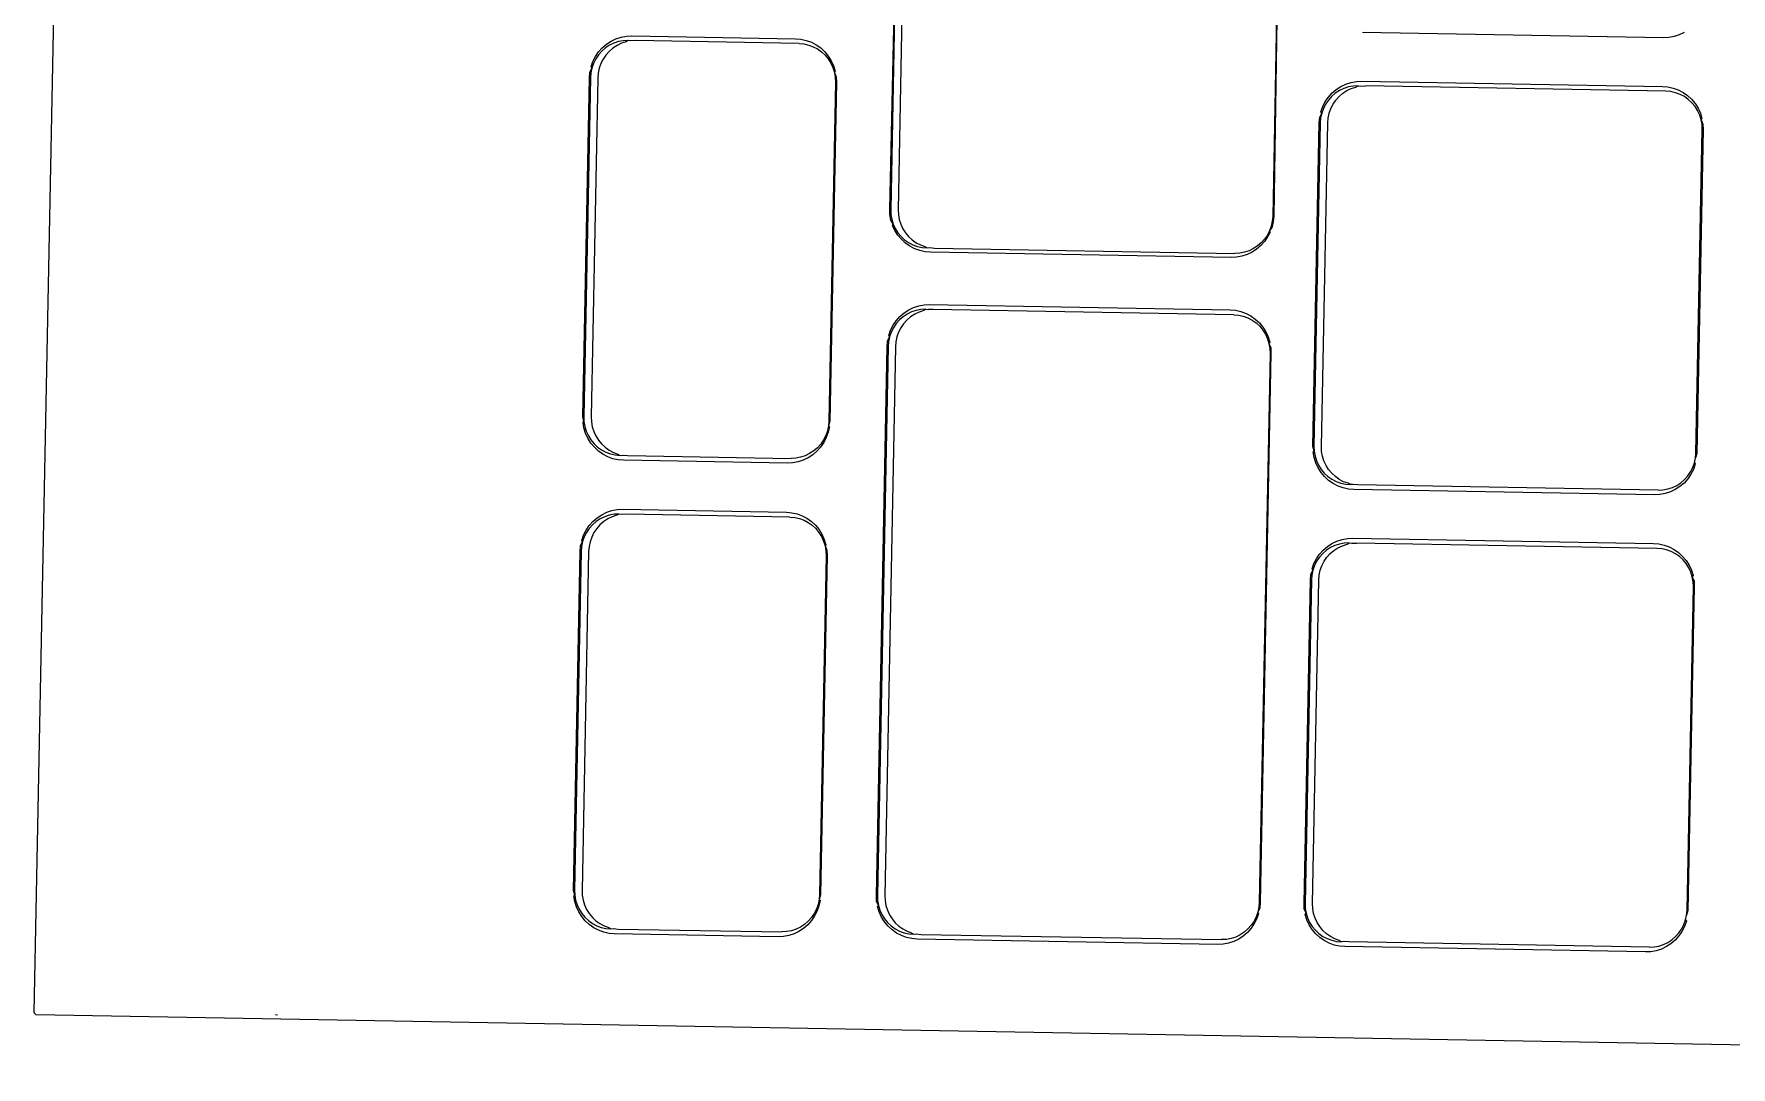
# Model space of a CAD drawing. Header units: millimetres. Extents: x 44692 to 659456, y -26273 to 96111.
# Drawn here: x 257766.3 to 257828.2, y -11983.1 to -11945.4 of the extents above; entities that cross this region are included whole.
import ezdxf

# ---------------------------------------------------------------- set-up
doc = ezdxf.new("R2010")
doc.units = ezdxf.units.MM
doc.header["$LTSCALE"] = 100
doc.layers.add('Muebles', color=112, linetype='Continuous')

msp = doc.modelspace()

# ---------------------------------------------------------------- linework, layer by layer
at = {"layer": 'Muebles'}
for p, q in [((257771.133, -11734.54), (257766.327, -11981.102)), ((257797.552, -11951.795), (257797.816, -11940.007)), ((257797.816, -11940.007), (257797.586, -11951.812)), ((257798.089, -11940.011), (257797.859, -11951.817)), ((257811.753, -11940.253), (257811.523, -11952.058)), ((257811.753, -11940.253), (257811.559, -11952.043)), ((257825.777, -11945.544), (257814.805, -11945.35)), ((257826.356, -11945.437), (257826.166, -11945.498)), ((257826.536, -11945.35), (257826.356, -11945.437)), ((257786.812, -11946.228), (257786.926, -11946.06)), ((257787.043, -11946.031), (257786.923, -11946.165)), ((257786.926, -11946.06), (257787.06, -11945.908)), ((257787.178, -11945.914), (257787.043, -11946.031)), ((257787.06, -11945.908), (257787.213, -11945.776)), ((257787.327, -11945.815), (257787.178, -11945.914)), ((257787.316, -11946.036), (257787.196, -11946.17)), ((257787.213, -11945.776), (257787.381, -11945.666)), ((257787.451, -11945.918), (257787.316, -11946.036)), ((257787.487, -11945.738), (257787.327, -11945.815)), ((257787.381, -11945.666), (257787.561, -11945.578)), ((257787.6, -11945.82), (257787.451, -11945.918)), ((257787.656, -11945.683), (257787.487, -11945.738)), ((257787.561, -11945.578), (257787.751, -11945.516)), ((257787.76, -11945.743), (257787.6, -11945.82)), ((257787.83, -11945.65), (257787.656, -11945.683)), ((257787.751, -11945.516), (257787.947, -11945.479)), ((257787.929, -11945.687), (257787.76, -11945.743)), ((257788.006, -11945.642), (257787.83, -11945.65)), ((257788.006, -11945.642), (257787.929, -11945.687)), ((257787.947, -11945.479), (257788.141, -11945.47)), ((257788.103, -11945.655), (257788.006, -11945.642)), ((257788.279, -11945.646), (257788.103, -11945.655)), ((257788.141, -11945.47), (257794.117, -11945.575)), ((257794.244, -11945.752), (257788.279, -11945.646)), ((257794.117, -11945.575), (257794.31, -11945.592)), ((257794.244, -11945.752), (257794.421, -11945.767)), ((257794.31, -11945.592), (257794.505, -11945.635)), ((257794.421, -11945.767), (257794.593, -11945.805)), ((257794.505, -11945.635), (257794.692, -11945.704)), ((257794.593, -11945.805), (257794.76, -11945.866)), ((257794.692, -11945.704), (257794.869, -11945.798)), ((257794.76, -11945.866), (257794.917, -11945.949)), ((257794.869, -11945.798), (257795.032, -11945.914)), ((257794.917, -11945.949), (257795.062, -11946.053)), ((257795.032, -11945.914), (257795.18, -11946.052)), ((257795.062, -11946.053), (257795.192, -11946.175)), ((257795.18, -11946.052), (257795.308, -11946.208)), ((257825.97, -11945.534), (257825.777, -11945.544)), ((257826.166, -11945.498), (257825.97, -11945.534)), ((257786.609, -11946.803), (257786.681, -11946.647)), ((257786.681, -11946.647), (257786.643, -11946.824)), ((257786.652, -11946.603), (257786.72, -11946.41)), ((257786.681, -11946.647), (257786.652, -11946.603)), ((257786.741, -11946.476), (257786.681, -11946.647)), ((257786.72, -11946.41), (257786.812, -11946.228)), ((257786.822, -11946.314), (257786.741, -11946.476)), ((257786.923, -11946.165), (257786.822, -11946.314)), ((257786.954, -11946.651), (257786.916, -11946.829)), ((257787.014, -11946.481), (257786.954, -11946.651)), ((257787.095, -11946.319), (257787.014, -11946.481)), ((257787.196, -11946.17), (257787.095, -11946.319)), ((257795.192, -11946.175), (257795.306, -11946.313)), ((257795.306, -11946.313), (257795.402, -11946.466)), ((257795.308, -11946.208), (257795.415, -11946.38)), ((257795.402, -11946.466), (257795.477, -11946.63)), ((257795.415, -11946.38), (257795.5, -11946.565)), ((257795.477, -11946.63), (257795.53, -11946.803)), ((257795.5, -11946.565), (257795.56, -11946.76)), ((257786.351, -11959.374), (257786.593, -11947.001)), ((257786.628, -11947.005), (257786.387, -11959.366)), ((257786.593, -11947.001), (257786.609, -11946.803)), ((257786.643, -11946.824), (257786.628, -11947.005)), ((257786.901, -11947.009), (257786.66, -11959.371)), ((257786.916, -11946.829), (257786.901, -11947.009)), ((257795.569, -11947.162), (257795.328, -11959.524)), ((257795.604, -11947.16), (257795.363, -11959.533)), ((257795.56, -11946.76), (257795.53, -11946.803)), ((257795.53, -11946.803), (257795.561, -11946.981)), ((257795.53, -11946.803), (257795.595, -11946.961)), ((257795.561, -11946.981), (257795.569, -11947.162)), ((257795.595, -11946.961), (257795.604, -11947.16)), ((257814.011, -11947.315), (257814.192, -11947.228)), ((257814.192, -11947.228), (257814.382, -11947.167)), ((257814.46, -11947.302), (257814.286, -11947.334)), ((257814.382, -11947.167), (257814.578, -11947.131)), ((257814.636, -11947.294), (257814.46, -11947.302)), ((257814.559, -11947.339), (257814.636, -11947.294)), ((257814.578, -11947.131), (257814.771, -11947.121)), ((257814.636, -11947.294), (257814.733, -11947.307)), ((257814.733, -11947.307), (257814.91, -11947.298)), ((257814.771, -11947.121), (257825.742, -11947.315)), ((257825.87, -11947.492), (257814.91, -11947.298)), ((257813.35, -11948.052), (257813.442, -11947.872)), ((257813.442, -11947.872), (257813.556, -11947.705)), ((257813.554, -11947.812), (257813.453, -11947.96)), ((257813.673, -11947.679), (257813.554, -11947.812)), ((257813.556, -11947.705), (257813.691, -11947.555)), ((257813.808, -11947.563), (257813.673, -11947.679)), ((257813.691, -11947.555), (257813.844, -11947.424)), ((257813.726, -11947.964), (257813.827, -11947.817)), ((257813.957, -11947.466), (257813.808, -11947.563)), ((257813.827, -11947.817), (257813.946, -11947.684)), ((257813.844, -11947.424), (257814.011, -11947.315)), ((257813.946, -11947.684), (257814.081, -11947.568)), ((257814.117, -11947.389), (257813.957, -11947.466)), ((257814.081, -11947.568), (257814.23, -11947.47)), ((257814.286, -11947.334), (257814.117, -11947.389)), ((257814.23, -11947.47), (257814.39, -11947.394)), ((257814.39, -11947.394), (257814.559, -11947.339)), ((257825.742, -11947.315), (257825.935, -11947.331)), ((257826.046, -11947.507), (257825.87, -11947.492)), ((257825.935, -11947.331), (257826.13, -11947.374)), ((257826.219, -11947.545), (257826.046, -11947.507)), ((257826.13, -11947.374), (257826.317, -11947.442)), ((257826.385, -11947.605), (257826.219, -11947.545)), ((257826.317, -11947.442), (257826.494, -11947.535)), ((257826.542, -11947.688), (257826.385, -11947.605)), ((257826.494, -11947.535), (257826.657, -11947.65)), ((257826.687, -11947.79), (257826.542, -11947.688)), ((257826.657, -11947.65), (257826.805, -11947.786)), ((257826.818, -11947.911), (257826.687, -11947.79)), ((257826.805, -11947.786), (257826.933, -11947.941)), ((257826.932, -11948.048), (257826.818, -11947.911)), ((257813.223, -11948.638), (257813.24, -11948.442)), ((257813.24, -11948.442), (257813.311, -11948.288)), ((257813.273, -11948.464), (257813.258, -11948.643)), ((257813.311, -11948.288), (257813.273, -11948.464)), ((257813.282, -11948.243), (257813.35, -11948.052)), ((257813.311, -11948.288), (257813.282, -11948.243)), ((257813.371, -11948.119), (257813.311, -11948.288)), ((257813.453, -11947.96), (257813.371, -11948.119)), ((257813.531, -11948.648), (257813.546, -11948.469)), ((257813.546, -11948.469), (257813.584, -11948.293)), ((257813.584, -11948.293), (257813.644, -11948.124)), ((257813.644, -11948.124), (257813.726, -11947.964)), ((257827.027, -11948.199), (257826.932, -11948.048)), ((257826.933, -11947.941), (257827.041, -11948.112)), ((257827.102, -11948.361), (257827.027, -11948.199)), ((257827.041, -11948.112), (257827.126, -11948.295)), ((257827.156, -11948.533), (257827.102, -11948.361)), ((257827.126, -11948.295), (257827.186, -11948.489)), ((257827.186, -11948.489), (257827.156, -11948.533)), ((257827.187, -11948.709), (257827.156, -11948.533)), ((257827.156, -11948.533), (257827.221, -11948.688)), ((257812.993, -11960.455), (257813.223, -11948.638)), ((257813.258, -11948.643), (257813.028, -11960.448)), ((257813.301, -11960.453), (257813.531, -11948.648)), ((257826.965, -11960.694), (257827.195, -11948.889)), ((257827.23, -11948.885), (257827, -11960.708)), ((257827.195, -11948.889), (257827.187, -11948.709)), ((257827.221, -11948.688), (257827.23, -11948.885)), ((257797.56, -11951.992), (257797.552, -11951.795)), ((257797.596, -11952.192), (257797.56, -11951.992)), ((257797.586, -11951.812), (257797.594, -11951.992)), ((257797.594, -11951.992), (257797.625, -11952.168)), ((257797.679, -11952.339), (257797.596, -11952.192)), ((257797.625, -11952.168), (257797.679, -11952.339)), ((257797.859, -11951.817), (257797.867, -11951.996)), ((257797.867, -11951.996), (257797.898, -11952.173)), ((257797.898, -11952.173), (257797.952, -11952.344)), ((257811.508, -11952.237), (257811.47, -11952.413)), ((257811.542, -11952.239), (257811.499, -11952.438)), ((257811.523, -11952.058), (257811.508, -11952.237)), ((257811.559, -11952.043), (257811.542, -11952.239)), ((257797.656, -11952.386), (257797.679, -11952.339)), ((257797.741, -11952.569), (257797.656, -11952.386)), ((257797.679, -11952.339), (257797.754, -11952.502)), ((257797.848, -11952.74), (257797.741, -11952.569)), ((257797.754, -11952.502), (257797.849, -11952.653)), ((257797.977, -11952.894), (257797.848, -11952.74)), ((257797.849, -11952.653), (257797.963, -11952.79)), ((257797.952, -11952.344), (257798.027, -11952.507)), ((257797.963, -11952.79), (257798.094, -11952.911)), ((257798.027, -11952.507), (257798.122, -11952.658)), ((257798.122, -11952.658), (257798.236, -11952.795)), ((257798.236, -11952.795), (257798.367, -11952.916)), ((257811.339, -11952.809), (257811.225, -11952.976)), ((257811.329, -11952.741), (257811.228, -11952.889)), ((257811.41, -11952.582), (257811.329, -11952.741)), ((257811.431, -11952.629), (257811.339, -11952.809)), ((257811.47, -11952.413), (257811.41, -11952.582)), ((257811.499, -11952.438), (257811.41, -11952.582)), ((257811.41, -11952.582), (257811.431, -11952.629)), ((257798.124, -11953.031), (257797.977, -11952.894)), ((257798.094, -11952.911), (257798.239, -11953.013)), ((257798.288, -11953.146), (257798.124, -11953.031)), ((257798.239, -11953.013), (257798.396, -11953.095)), ((257798.465, -11953.239), (257798.288, -11953.146)), ((257798.367, -11952.916), (257798.512, -11953.018)), ((257798.396, -11953.095), (257798.562, -11953.156)), ((257798.652, -11953.307), (257798.465, -11953.239)), ((257798.512, -11953.018), (257798.669, -11953.1)), ((257798.562, -11953.156), (257798.735, -11953.194)), ((257798.846, -11953.35), (257798.652, -11953.307)), ((257798.669, -11953.1), (257798.835, -11953.161)), ((257798.735, -11953.194), (257798.911, -11953.209)), ((257798.835, -11953.161), (257798.911, -11953.209)), ((257799.039, -11953.366), (257798.846, -11953.35)), ((257798.911, -11953.209), (257799.008, -11953.199)), ((257799.008, -11953.199), (257799.184, -11953.214)), ((257810.011, -11953.56), (257799.039, -11953.366)), ((257799.184, -11953.214), (257810.145, -11953.407)), ((257810.321, -11953.399), (257810.145, -11953.407)), ((257810.495, -11953.367), (257810.321, -11953.399)), ((257810.59, -11953.453), (257810.4, -11953.514)), ((257810.664, -11953.312), (257810.495, -11953.367)), ((257810.77, -11953.366), (257810.59, -11953.453)), ((257810.824, -11953.235), (257810.664, -11953.312)), ((257810.938, -11953.257), (257810.77, -11953.366)), ((257810.973, -11953.138), (257810.824, -11953.235)), ((257811.091, -11953.126), (257810.938, -11953.257)), ((257811.108, -11953.022), (257810.973, -11953.138)), ((257811.225, -11952.976), (257811.091, -11953.126)), ((257811.228, -11952.889), (257811.108, -11953.022)), ((257810.204, -11953.55), (257810.011, -11953.56)), ((257810.4, -11953.514), (257810.204, -11953.55)), ((257798.422, -11955.381), (257798.612, -11955.319)), ((257798.612, -11955.319), (257798.809, -11955.282)), ((257798.809, -11955.282), (257799.002, -11955.273)), ((257799.002, -11955.273), (257809.974, -11955.466)), ((257797.673, -11956.031), (257797.787, -11955.863)), ((257797.785, -11955.971), (257797.683, -11956.12)), ((257797.904, -11955.836), (257797.785, -11955.971)), ((257797.787, -11955.863), (257797.921, -11955.711)), ((257798.039, -11955.719), (257797.904, -11955.836)), ((257797.921, -11955.711), (257798.074, -11955.579)), ((257798.058, -11955.975), (257797.957, -11956.125)), ((257798.188, -11955.621), (257798.039, -11955.719)), ((257798.177, -11955.841), (257798.058, -11955.975)), ((257798.074, -11955.579), (257798.242, -11955.468)), ((257798.312, -11955.724), (257798.177, -11955.841)), ((257798.348, -11955.543), (257798.188, -11955.621)), ((257798.242, -11955.468), (257798.422, -11955.381)), ((257798.461, -11955.626), (257798.312, -11955.724)), ((257798.517, -11955.488), (257798.348, -11955.543)), ((257798.621, -11955.548), (257798.461, -11955.626)), ((257798.691, -11955.456), (257798.517, -11955.488)), ((257798.79, -11955.493), (257798.621, -11955.548)), ((257798.868, -11955.447), (257798.691, -11955.456)), ((257798.868, -11955.447), (257798.79, -11955.493)), ((257798.868, -11955.447), (257798.964, -11955.46)), ((257799.141, -11955.452), (257798.964, -11955.46)), ((257810.101, -11955.645), (257799.141, -11955.452)), ((257809.974, -11955.466), (257810.167, -11955.483)), ((257810.101, -11955.645), (257810.277, -11955.66)), ((257810.167, -11955.483), (257810.361, -11955.526)), ((257810.277, -11955.66), (257810.45, -11955.699)), ((257810.361, -11955.526), (257810.549, -11955.595)), ((257810.45, -11955.699), (257810.616, -11955.76)), ((257810.549, -11955.595), (257810.726, -11955.689)), ((257810.616, -11955.76), (257810.773, -11955.843)), ((257810.726, -11955.689), (257810.889, -11955.805)), ((257810.773, -11955.843), (257810.918, -11955.946)), ((257810.889, -11955.805), (257811.036, -11955.943)), ((257810.918, -11955.946), (257811.049, -11956.068)), ((257811.036, -11955.943), (257811.165, -11956.099)), ((257797.47, -11956.605), (257797.542, -11956.452)), ((257797.542, -11956.452), (257797.504, -11956.629)), ((257797.513, -11956.405), (257797.581, -11956.213)), ((257797.542, -11956.452), (257797.513, -11956.405)), ((257797.602, -11956.281), (257797.542, -11956.452)), ((257797.581, -11956.213), (257797.673, -11956.031)), ((257797.683, -11956.12), (257797.602, -11956.281)), ((257797.815, -11956.457), (257797.777, -11956.634)), ((257797.875, -11956.286), (257797.815, -11956.457)), ((257797.957, -11956.125), (257797.875, -11956.286)), ((257811.049, -11956.068), (257811.163, -11956.207)), ((257811.163, -11956.207), (257811.258, -11956.359)), ((257811.165, -11956.099), (257811.272, -11956.271)), ((257811.258, -11956.359), (257811.333, -11956.523)), ((257811.272, -11956.271), (257811.357, -11956.456)), ((257811.333, -11956.523), (257811.387, -11956.696)), ((257811.357, -11956.456), (257811.417, -11956.651)), ((257797.063, -11976.842), (257797.454, -11956.804)), ((257797.489, -11956.81), (257797.099, -11976.837)), ((257797.762, -11956.815), (257797.372, -11976.842)), ((257797.454, -11956.804), (257797.47, -11956.605)), ((257797.504, -11956.629), (257797.489, -11956.81)), ((257797.777, -11956.634), (257797.762, -11956.815)), ((257811.426, -11957.056), (257811.035, -11977.083)), ((257811.461, -11957.051), (257811.07, -11977.089)), ((257811.417, -11956.651), (257811.387, -11956.696)), ((257811.387, -11956.696), (257811.418, -11956.875)), ((257811.387, -11956.696), (257811.452, -11956.852)), ((257811.418, -11956.875), (257811.426, -11957.056)), ((257811.452, -11956.852), (257811.461, -11957.051)), ((257786.395, -11959.547), (257786.351, -11959.374)), ((257786.36, -11959.573), (257786.395, -11959.547)), ((257786.395, -11959.774), (257786.36, -11959.573)), ((257786.387, -11959.366), (257786.395, -11959.547)), ((257786.395, -11959.547), (257786.426, -11959.726)), ((257786.66, -11959.371), (257786.668, -11959.552)), ((257786.668, -11959.552), (257786.699, -11959.731)), ((257795.328, -11959.524), (257795.313, -11959.705)), ((257795.363, -11959.533), (257795.313, -11959.705)), ((257786.456, -11959.969), (257786.395, -11959.774)), ((257786.426, -11959.726), (257786.479, -11959.899)), ((257786.54, -11960.154), (257786.456, -11959.969)), ((257786.479, -11959.899), (257786.554, -11960.063)), ((257786.648, -11960.326), (257786.54, -11960.154)), ((257786.554, -11960.063), (257786.65, -11960.215)), ((257786.65, -11960.215), (257786.763, -11960.354)), ((257786.699, -11959.731), (257786.752, -11959.904)), ((257786.752, -11959.904), (257786.827, -11960.068)), ((257786.827, -11960.068), (257786.923, -11960.22)), ((257786.923, -11960.22), (257787.036, -11960.359)), ((257795.144, -11960.306), (257795.03, -11960.474)), ((257795.134, -11960.214), (257795.032, -11960.363)), ((257795.215, -11960.053), (257795.134, -11960.214)), ((257795.236, -11960.124), (257795.144, -11960.306)), ((257795.275, -11959.882), (257795.215, -11960.053)), ((257795.304, -11959.931), (257795.236, -11960.124)), ((257795.313, -11959.705), (257795.275, -11959.882)), ((257795.347, -11959.731), (257795.304, -11959.931)), ((257795.313, -11959.705), (257795.347, -11959.731)), ((257786.776, -11960.482), (257786.648, -11960.326)), ((257786.763, -11960.354), (257786.894, -11960.476)), ((257786.923, -11960.619), (257786.776, -11960.482)), ((257786.894, -11960.476), (257787.039, -11960.579)), ((257787.087, -11960.736), (257786.923, -11960.619)), ((257787.036, -11960.359), (257787.167, -11960.481)), ((257787.039, -11960.579), (257787.196, -11960.662)), ((257787.264, -11960.83), (257787.087, -11960.736)), ((257787.167, -11960.481), (257787.312, -11960.584)), ((257787.196, -11960.662), (257787.362, -11960.724)), ((257787.451, -11960.899), (257787.264, -11960.83)), ((257787.312, -11960.584), (257787.469, -11960.667)), ((257787.362, -11960.724), (257787.535, -11960.762)), ((257787.646, -11960.942), (257787.451, -11960.899)), ((257787.469, -11960.667), (257787.635, -11960.728)), ((257787.535, -11960.762), (257787.711, -11960.777)), ((257787.635, -11960.728), (257787.711, -11960.777)), ((257787.711, -11960.777), (257787.808, -11960.767)), ((257787.808, -11960.767), (257787.984, -11960.782)), ((257787.984, -11960.782), (257793.949, -11960.887)), ((257794.126, -11960.878), (257793.949, -11960.887)), ((257794.3, -11960.846), (257794.126, -11960.878)), ((257794.469, -11960.791), (257794.3, -11960.846)), ((257794.575, -11960.868), (257794.395, -11960.955)), ((257794.629, -11960.713), (257794.469, -11960.791)), ((257794.743, -11960.757), (257794.575, -11960.868)), ((257794.778, -11960.615), (257794.629, -11960.713)), ((257794.896, -11960.625), (257794.743, -11960.757)), ((257794.913, -11960.498), (257794.778, -11960.615)), ((257795.03, -11960.474), (257794.896, -11960.625)), ((257795.032, -11960.363), (257794.913, -11960.498)), ((257813.036, -11960.628), (257812.993, -11960.455)), ((257813.002, -11960.652), (257813.036, -11960.628)), ((257813.037, -11960.852), (257813.002, -11960.652)), ((257813.028, -11960.448), (257813.036, -11960.628)), ((257813.036, -11960.628), (257813.067, -11960.805)), ((257813.097, -11961.046), (257813.037, -11960.852)), ((257813.067, -11960.805), (257813.121, -11960.976)), ((257813.309, -11960.633), (257813.301, -11960.453)), ((257813.34, -11960.809), (257813.309, -11960.633)), ((257813.394, -11960.98), (257813.34, -11960.809)), ((257826.912, -11961.049), (257826.95, -11960.873)), ((257826.95, -11960.873), (257826.965, -11960.694)), ((257827, -11960.708), (257826.95, -11960.873)), ((257787.839, -11960.958), (257787.646, -11960.942)), ((257793.815, -11961.064), (257787.839, -11960.958)), ((257794.008, -11961.054), (257793.815, -11961.064)), ((257794.205, -11961.018), (257794.008, -11961.054)), ((257794.395, -11960.955), (257794.205, -11961.018)), ((257813.182, -11961.229), (257813.097, -11961.046)), ((257813.121, -11960.976), (257813.196, -11961.138)), ((257813.29, -11961.4), (257813.182, -11961.229)), ((257813.196, -11961.138), (257813.291, -11961.289)), ((257813.418, -11961.554), (257813.29, -11961.4)), ((257813.291, -11961.289), (257813.405, -11961.426)), ((257813.469, -11961.143), (257813.394, -11960.98)), ((257813.405, -11961.426), (257813.536, -11961.547)), ((257813.564, -11961.294), (257813.469, -11961.143)), ((257813.536, -11961.547), (257813.681, -11961.65)), ((257813.678, -11961.431), (257813.564, -11961.294)), ((257813.809, -11961.552), (257813.678, -11961.431)), ((257826.55, -11961.658), (257826.669, -11961.525)), ((257826.78, -11961.469), (257826.666, -11961.636)), ((257826.669, -11961.525), (257826.77, -11961.378)), ((257826.77, -11961.378), (257826.852, -11961.218)), ((257826.872, -11961.289), (257826.78, -11961.469)), ((257826.852, -11961.218), (257826.912, -11961.049)), ((257826.942, -11961.092), (257826.872, -11961.289)), ((257826.912, -11961.049), (257826.942, -11961.092)), ((257813.565, -11961.691), (257813.418, -11961.554)), ((257813.729, -11961.806), (257813.565, -11961.691)), ((257813.681, -11961.65), (257813.838, -11961.732)), ((257813.906, -11961.899), (257813.729, -11961.806)), ((257813.954, -11961.654), (257813.809, -11961.552)), ((257813.838, -11961.732), (257814.004, -11961.792)), ((257814.093, -11961.967), (257813.906, -11961.899)), ((257814.111, -11961.737), (257813.954, -11961.654)), ((257814.004, -11961.792), (257814.177, -11961.831)), ((257814.288, -11962.01), (257814.093, -11961.967)), ((257814.277, -11961.797), (257814.111, -11961.737)), ((257814.177, -11961.831), (257814.353, -11961.845)), ((257814.353, -11961.845), (257814.277, -11961.797)), ((257814.48, -11962.026), (257814.288, -11962.01)), ((257814.45, -11961.835), (257814.353, -11961.845)), ((257814.626, -11961.85), (257814.45, -11961.835)), ((257825.452, -11962.22), (257814.48, -11962.026)), ((257825.586, -11962.044), (257814.626, -11961.85)), ((257825.586, -11962.044), (257825.763, -11962.035)), ((257825.763, -11962.035), (257825.937, -11962.003)), ((257826.031, -11962.113), (257825.841, -11962.174)), ((257825.937, -11962.003), (257826.106, -11961.948)), ((257826.211, -11962.026), (257826.031, -11962.113)), ((257826.106, -11961.948), (257826.266, -11961.872)), ((257826.379, -11961.917), (257826.211, -11962.026)), ((257826.266, -11961.872), (257826.415, -11961.774)), ((257826.532, -11961.786), (257826.379, -11961.917)), ((257826.415, -11961.774), (257826.55, -11961.658)), ((257826.666, -11961.636), (257826.532, -11961.786)), ((257787.414, -11962.792), (257787.61, -11962.756)), ((257787.61, -11962.756), (257787.804, -11962.746)), ((257787.804, -11962.746), (257793.78, -11962.852)), ((257825.645, -11962.21), (257825.452, -11962.22)), ((257825.841, -11962.174), (257825.645, -11962.21)), ((257786.475, -11963.504), (257786.589, -11963.336)), ((257786.706, -11963.307), (257786.587, -11963.441)), ((257786.589, -11963.336), (257786.723, -11963.185)), ((257786.841, -11963.19), (257786.706, -11963.307)), ((257786.723, -11963.185), (257786.876, -11963.052)), ((257786.99, -11963.092), (257786.841, -11963.19)), ((257786.979, -11963.312), (257786.86, -11963.446)), ((257786.876, -11963.052), (257787.044, -11962.942)), ((257787.114, -11963.195), (257786.979, -11963.312)), ((257787.15, -11963.014), (257786.99, -11963.092)), ((257787.044, -11962.942), (257787.224, -11962.855)), ((257787.263, -11963.096), (257787.114, -11963.195)), ((257787.319, -11962.959), (257787.15, -11963.014)), ((257787.224, -11962.855), (257787.414, -11962.792)), ((257787.423, -11963.019), (257787.263, -11963.096)), ((257787.493, -11962.926), (257787.319, -11962.959)), ((257787.592, -11962.964), (257787.423, -11963.019)), ((257787.67, -11962.918), (257787.493, -11962.926)), ((257787.67, -11962.918), (257787.592, -11962.964)), ((257787.766, -11962.931), (257787.67, -11962.918)), ((257787.943, -11962.922), (257787.766, -11962.931)), ((257793.908, -11963.028), (257787.943, -11962.922)), ((257793.78, -11962.852), (257793.973, -11962.868)), ((257793.908, -11963.028), (257794.084, -11963.043)), ((257793.973, -11962.868), (257794.168, -11962.911)), ((257794.084, -11963.043), (257794.257, -11963.081)), ((257794.168, -11962.911), (257794.355, -11962.98)), ((257794.257, -11963.081), (257794.423, -11963.142)), ((257794.355, -11962.98), (257794.532, -11963.074)), ((257794.423, -11963.142), (257794.58, -11963.225)), ((257794.532, -11963.074), (257794.696, -11963.19)), ((257794.58, -11963.225), (257794.725, -11963.329)), ((257794.696, -11963.19), (257794.843, -11963.328)), ((257794.725, -11963.329), (257794.856, -11963.451)), ((257794.843, -11963.328), (257794.971, -11963.484)), ((257786.272, -11964.079), (257786.344, -11963.923)), ((257786.344, -11963.923), (257786.306, -11964.1)), ((257786.315, -11963.879), (257786.383, -11963.686)), ((257786.344, -11963.923), (257786.315, -11963.879)), ((257786.404, -11963.752), (257786.344, -11963.923)), ((257786.383, -11963.686), (257786.475, -11963.504)), ((257786.485, -11963.59), (257786.404, -11963.752)), ((257786.587, -11963.441), (257786.485, -11963.59)), ((257786.617, -11963.927), (257786.579, -11964.105)), ((257786.677, -11963.757), (257786.617, -11963.927)), ((257786.759, -11963.595), (257786.677, -11963.757)), ((257786.86, -11963.446), (257786.759, -11963.595)), ((257794.856, -11963.451), (257794.969, -11963.589)), ((257794.969, -11963.589), (257795.065, -11963.742)), ((257794.971, -11963.484), (257795.079, -11963.656)), ((257795.065, -11963.742), (257795.14, -11963.906)), ((257795.079, -11963.656), (257795.163, -11963.841)), ((257795.14, -11963.906), (257795.193, -11964.079)), ((257795.163, -11963.841), (257795.224, -11964.036)), ((257813.518, -11964.1), (257813.686, -11963.991)), ((257813.686, -11963.991), (257813.867, -11963.904)), ((257813.961, -11964.012), (257813.792, -11964.067)), ((257813.867, -11963.904), (257814.057, -11963.843)), ((257814.135, -11963.98), (257813.961, -11964.012)), ((257814.057, -11963.843), (257814.253, -11963.807)), ((257814.065, -11964.072), (257814.234, -11964.017)), ((257814.311, -11963.971), (257814.135, -11963.98)), ((257814.234, -11964.017), (257814.311, -11963.971)), ((257814.253, -11963.807), (257814.446, -11963.797)), ((257814.311, -11963.971), (257814.408, -11963.985)), ((257814.408, -11963.985), (257814.584, -11963.976)), ((257814.446, -11963.797), (257825.417, -11963.991)), ((257825.545, -11964.169), (257814.584, -11963.976)), ((257825.417, -11963.991), (257825.61, -11964.007)), ((257825.61, -11964.007), (257825.805, -11964.05)), ((257786.015, -11976.65), (257786.256, -11964.277)), ((257786.291, -11964.281), (257786.05, -11976.642)), ((257786.256, -11964.277), (257786.272, -11964.079)), ((257786.306, -11964.1), (257786.291, -11964.281)), ((257786.564, -11964.286), (257786.323, -11976.647)), ((257786.579, -11964.105), (257786.564, -11964.286)), ((257795.232, -11964.438), (257794.991, -11976.8)), ((257795.267, -11964.436), (257795.026, -11976.809)), ((257795.224, -11964.036), (257795.193, -11964.079)), ((257795.193, -11964.079), (257795.224, -11964.257)), ((257795.193, -11964.079), (257795.259, -11964.237)), ((257795.224, -11964.257), (257795.232, -11964.438)), ((257795.259, -11964.237), (257795.267, -11964.436)), ((257813.025, -11964.728), (257813.117, -11964.548)), ((257813.127, -11964.637), (257813.046, -11964.797)), ((257813.117, -11964.548), (257813.231, -11964.381)), ((257813.229, -11964.49), (257813.127, -11964.637)), ((257813.348, -11964.357), (257813.229, -11964.49)), ((257813.231, -11964.381), (257813.366, -11964.231)), ((257813.319, -11964.802), (257813.4, -11964.642)), ((257813.483, -11964.241), (257813.348, -11964.357)), ((257813.366, -11964.231), (257813.518, -11964.1)), ((257813.4, -11964.642), (257813.502, -11964.494)), ((257813.632, -11964.143), (257813.483, -11964.241)), ((257813.502, -11964.494), (257813.621, -11964.361)), ((257813.621, -11964.361), (257813.756, -11964.245)), ((257813.792, -11964.067), (257813.632, -11964.143)), ((257813.756, -11964.245), (257813.905, -11964.148)), ((257813.905, -11964.148), (257814.065, -11964.072)), ((257825.721, -11964.184), (257825.545, -11964.169)), ((257825.894, -11964.222), (257825.721, -11964.184)), ((257825.805, -11964.05), (257825.992, -11964.118)), ((257826.06, -11964.283), (257825.894, -11964.222)), ((257825.992, -11964.118), (257826.169, -11964.211)), ((257826.217, -11964.365), (257826.06, -11964.283)), ((257826.169, -11964.211), (257826.332, -11964.326)), ((257826.362, -11964.468), (257826.217, -11964.365)), ((257826.332, -11964.326), (257826.48, -11964.462)), ((257826.493, -11964.589), (257826.362, -11964.468)), ((257826.48, -11964.462), (257826.608, -11964.617)), ((257826.607, -11964.726), (257826.493, -11964.589)), ((257826.608, -11964.617), (257826.716, -11964.788)), ((257812.898, -11965.314), (257812.915, -11965.118)), ((257812.915, -11965.118), (257812.986, -11964.966)), ((257812.948, -11965.142), (257812.933, -11965.321)), ((257812.986, -11964.966), (257812.948, -11965.142)), ((257812.957, -11964.919), (257813.025, -11964.728)), ((257812.986, -11964.966), (257812.957, -11964.919)), ((257813.046, -11964.797), (257812.986, -11964.966)), ((257813.206, -11965.326), (257813.221, -11965.146)), ((257813.221, -11965.146), (257813.259, -11964.971)), ((257813.259, -11964.971), (257813.319, -11964.802)), ((257826.702, -11964.877), (257826.607, -11964.726)), ((257826.777, -11965.039), (257826.702, -11964.877)), ((257826.716, -11964.788), (257826.801, -11964.971)), ((257826.831, -11965.21), (257826.777, -11965.039)), ((257826.801, -11964.971), (257826.861, -11965.165)), ((257826.861, -11965.165), (257826.831, -11965.21)), ((257826.862, -11965.387), (257826.831, -11965.21)), ((257826.831, -11965.21), (257826.896, -11965.364)), ((257812.668, -11977.131), (257812.898, -11965.314)), ((257812.933, -11965.321), (257812.703, -11977.126)), ((257812.976, -11977.131), (257813.206, -11965.326)), ((257826.64, -11977.372), (257826.87, -11965.567)), ((257826.905, -11965.561), (257826.674, -11977.384)), ((257826.87, -11965.567), (257826.862, -11965.387)), ((257826.896, -11965.364), (257826.905, -11965.561)), ((257786.058, -11976.823), (257786.015, -11976.65)), ((257786.024, -11976.849), (257786.058, -11976.823)), ((257786.059, -11977.05), (257786.024, -11976.849)), ((257786.05, -11976.642), (257786.058, -11976.823)), ((257786.058, -11976.823), (257786.089, -11977.002)), ((257786.089, -11977.002), (257786.142, -11977.175)), ((257786.323, -11976.647), (257786.331, -11976.828)), ((257786.331, -11976.828), (257786.362, -11977.007)), ((257786.362, -11977.007), (257786.416, -11977.18)), ((257794.976, -11976.981), (257794.938, -11977.158)), ((257795.01, -11977.007), (257794.967, -11977.207)), ((257794.991, -11976.8), (257794.976, -11976.981)), ((257795.026, -11976.809), (257794.976, -11976.981)), ((257794.976, -11976.981), (257795.01, -11977.007)), ((257797.072, -11977.041), (257797.063, -11976.842)), ((257797.099, -11976.837), (257797.107, -11977.018)), ((257797.107, -11977.018), (257797.138, -11977.197)), ((257797.372, -11976.842), (257797.38, -11977.023)), ((257797.38, -11977.023), (257797.411, -11977.202)), ((257786.119, -11977.245), (257786.059, -11977.05)), ((257786.203, -11977.43), (257786.119, -11977.245)), ((257786.142, -11977.175), (257786.218, -11977.339)), ((257786.311, -11977.602), (257786.203, -11977.43)), ((257786.218, -11977.339), (257786.313, -11977.491)), ((257786.439, -11977.758), (257786.311, -11977.602)), ((257786.313, -11977.491), (257786.427, -11977.63)), ((257786.416, -11977.18), (257786.491, -11977.344)), ((257786.427, -11977.63), (257786.557, -11977.752)), ((257786.491, -11977.344), (257786.586, -11977.496)), ((257786.586, -11977.496), (257786.7, -11977.635)), ((257786.7, -11977.635), (257786.83, -11977.757)), ((257794.696, -11977.639), (257794.576, -11977.774)), ((257794.807, -11977.582), (257794.693, -11977.75)), ((257794.797, -11977.49), (257794.696, -11977.639)), ((257794.878, -11977.329), (257794.797, -11977.49)), ((257794.899, -11977.4), (257794.807, -11977.582)), ((257794.938, -11977.158), (257794.878, -11977.329)), ((257794.967, -11977.207), (257794.899, -11977.4)), ((257797.138, -11977.197), (257797.072, -11977.041)), ((257797.107, -11977.242), (257797.138, -11977.197)), ((257797.167, -11977.437), (257797.107, -11977.242)), ((257797.138, -11977.197), (257797.191, -11977.37)), ((257797.252, -11977.622), (257797.167, -11977.437)), ((257797.191, -11977.37), (257797.266, -11977.534)), ((257797.36, -11977.794), (257797.252, -11977.622)), ((257797.266, -11977.534), (257797.361, -11977.686)), ((257797.411, -11977.202), (257797.464, -11977.375)), ((257797.464, -11977.375), (257797.539, -11977.539)), ((257797.539, -11977.539), (257797.634, -11977.691)), ((257810.922, -11977.612), (257810.841, -11977.773)), ((257810.982, -11977.441), (257810.922, -11977.612)), ((257811.011, -11977.488), (257810.943, -11977.68)), ((257811.02, -11977.264), (257810.982, -11977.441)), ((257811.054, -11977.288), (257810.982, -11977.441)), ((257810.982, -11977.441), (257811.011, -11977.488)), ((257811.035, -11977.083), (257811.02, -11977.264)), ((257811.07, -11977.089), (257811.054, -11977.288)), ((257812.677, -11977.328), (257812.668, -11977.131)), ((257812.742, -11977.482), (257812.677, -11977.328)), ((257812.703, -11977.126), (257812.711, -11977.306)), ((257812.711, -11977.306), (257812.742, -11977.482)), ((257812.712, -11977.528), (257812.742, -11977.482)), ((257812.772, -11977.721), (257812.712, -11977.528)), ((257812.742, -11977.482), (257812.795, -11977.653)), ((257812.984, -11977.31), (257812.976, -11977.131)), ((257813.015, -11977.487), (257812.984, -11977.31)), ((257813.069, -11977.658), (257813.015, -11977.487)), ((257826.587, -11977.727), (257826.625, -11977.551)), ((257826.625, -11977.551), (257826.64, -11977.372)), ((257826.674, -11977.384), (257826.625, -11977.551)), ((257786.587, -11977.896), (257786.439, -11977.758)), ((257786.557, -11977.752), (257786.702, -11977.855)), ((257786.75, -11978.012), (257786.587, -11977.896)), ((257786.702, -11977.855), (257786.859, -11977.938)), ((257786.927, -11978.106), (257786.75, -11978.012)), ((257786.83, -11977.757), (257786.975, -11977.86)), ((257786.859, -11977.938), (257787.026, -11978)), ((257787.114, -11978.175), (257786.927, -11978.106)), ((257786.975, -11977.86), (257787.132, -11977.943)), ((257787.026, -11978), (257787.198, -11978.038)), ((257787.309, -11978.218), (257787.114, -11978.175)), ((257787.132, -11977.943), (257787.299, -11978.004)), ((257787.198, -11978.038), (257787.375, -11978.053)), ((257787.299, -11978.004), (257787.375, -11978.053)), ((257787.502, -11978.235), (257787.309, -11978.218)), ((257787.375, -11978.053), (257787.471, -11978.043)), ((257787.471, -11978.043), (257787.648, -11978.058)), ((257793.478, -11978.34), (257787.502, -11978.235)), ((257787.648, -11978.058), (257793.613, -11978.163)), ((257793.789, -11978.154), (257793.613, -11978.163)), ((257793.963, -11978.122), (257793.789, -11978.154)), ((257794.058, -11978.232), (257793.868, -11978.294)), ((257794.132, -11978.067), (257793.963, -11978.122)), ((257794.238, -11978.144), (257794.058, -11978.232)), ((257794.292, -11977.989), (257794.132, -11978.067)), ((257794.406, -11978.034), (257794.238, -11978.144)), ((257794.441, -11977.891), (257794.292, -11977.989)), ((257794.559, -11977.901), (257794.406, -11978.034)), ((257794.576, -11977.774), (257794.441, -11977.891)), ((257794.693, -11977.75), (257794.559, -11977.901)), ((257797.488, -11977.95), (257797.36, -11977.794)), ((257797.361, -11977.686), (257797.475, -11977.825)), ((257797.475, -11977.825), (257797.606, -11977.947)), ((257797.635, -11978.088), (257797.488, -11977.95)), ((257797.606, -11977.947), (257797.751, -11978.05)), ((257797.634, -11977.691), (257797.748, -11977.83)), ((257797.799, -11978.204), (257797.635, -11978.088)), ((257797.748, -11977.83), (257797.879, -11977.952)), ((257797.751, -11978.05), (257797.908, -11978.133)), ((257797.976, -11978.298), (257797.799, -11978.204)), ((257797.879, -11977.952), (257798.024, -11978.055)), ((257797.908, -11978.133), (257798.074, -11978.194)), ((257798.024, -11978.055), (257798.181, -11978.138)), ((257798.074, -11978.194), (257798.247, -11978.233)), ((257798.181, -11978.138), (257798.347, -11978.199)), ((257798.247, -11978.233), (257798.423, -11978.248)), ((257798.347, -11978.199), (257798.423, -11978.248)), ((257798.423, -11978.248), (257798.52, -11978.238)), ((257798.52, -11978.238), (257798.696, -11978.253)), ((257798.696, -11978.253), (257809.657, -11978.446)), ((257810.485, -11978.174), (257810.336, -11978.272)), ((257810.603, -11978.182), (257810.45, -11978.314)), ((257810.62, -11978.057), (257810.485, -11978.174)), ((257810.737, -11978.03), (257810.603, -11978.182)), ((257810.74, -11977.922), (257810.62, -11978.057)), ((257810.851, -11977.862), (257810.737, -11978.03)), ((257810.841, -11977.773), (257810.74, -11977.922)), ((257810.943, -11977.68), (257810.851, -11977.862)), ((257812.857, -11977.905), (257812.772, -11977.721)), ((257812.795, -11977.653), (257812.871, -11977.816)), ((257812.965, -11978.076), (257812.857, -11977.905)), ((257812.871, -11977.816), (257812.966, -11977.967)), ((257813.093, -11978.23), (257812.965, -11978.076)), ((257812.966, -11977.967), (257813.08, -11978.104)), ((257813.144, -11977.821), (257813.069, -11977.658)), ((257813.08, -11978.104), (257813.21, -11978.225)), ((257813.24, -11978.367), (257813.093, -11978.23)), ((257813.239, -11977.972), (257813.144, -11977.821)), ((257813.21, -11978.225), (257813.355, -11978.327)), ((257813.353, -11978.109), (257813.239, -11977.972)), ((257813.483, -11978.23), (257813.353, -11978.109)), ((257813.629, -11978.332), (257813.483, -11978.23)), ((257826.225, -11978.336), (257826.344, -11978.203)), ((257826.455, -11978.145), (257826.341, -11978.312)), ((257826.344, -11978.203), (257826.445, -11978.055)), ((257826.445, -11978.055), (257826.527, -11977.896)), ((257826.547, -11977.965), (257826.455, -11978.145)), ((257826.527, -11977.896), (257826.587, -11977.727)), ((257826.617, -11977.768), (257826.547, -11977.965)), ((257826.587, -11977.727), (257826.617, -11977.768)), ((257793.672, -11978.33), (257793.478, -11978.34)), ((257793.868, -11978.294), (257793.672, -11978.33)), ((257798.163, -11978.367), (257797.976, -11978.298)), ((257798.358, -11978.41), (257798.163, -11978.367)), ((257798.551, -11978.427), (257798.358, -11978.41)), ((257809.522, -11978.62), (257798.551, -11978.427)), ((257809.716, -11978.611), (257809.522, -11978.62)), ((257809.833, -11978.437), (257809.657, -11978.446)), ((257809.912, -11978.574), (257809.716, -11978.611)), ((257810.007, -11978.405), (257809.833, -11978.437)), ((257810.102, -11978.512), (257809.912, -11978.574)), ((257810.176, -11978.35), (257810.007, -11978.405)), ((257810.282, -11978.425), (257810.102, -11978.512)), ((257810.336, -11978.272), (257810.176, -11978.35)), ((257810.45, -11978.314), (257810.282, -11978.425)), ((257813.404, -11978.482), (257813.24, -11978.367)), ((257813.355, -11978.327), (257813.513, -11978.41)), ((257813.581, -11978.575), (257813.404, -11978.482)), ((257813.513, -11978.41), (257813.679, -11978.47)), ((257813.768, -11978.643), (257813.581, -11978.575)), ((257813.786, -11978.414), (257813.629, -11978.332)), ((257813.679, -11978.47), (257813.852, -11978.508)), ((257813.962, -11978.686), (257813.768, -11978.643)), ((257813.952, -11978.475), (257813.786, -11978.414)), ((257813.852, -11978.508), (257814.028, -11978.523)), ((257814.028, -11978.523), (257813.952, -11978.475)), ((257814.155, -11978.702), (257813.962, -11978.686)), ((257814.125, -11978.513), (257814.028, -11978.523)), ((257814.301, -11978.528), (257814.125, -11978.513)), ((257825.127, -11978.896), (257814.155, -11978.702)), ((257825.261, -11978.721), (257814.301, -11978.528)), ((257825.261, -11978.721), (257825.438, -11978.713)), ((257825.516, -11978.85), (257825.32, -11978.886)), ((257825.438, -11978.713), (257825.612, -11978.681)), ((257825.706, -11978.788), (257825.516, -11978.85)), ((257825.612, -11978.681), (257825.781, -11978.626)), ((257825.886, -11978.702), (257825.706, -11978.788)), ((257825.781, -11978.626), (257825.941, -11978.549)), ((257826.054, -11978.593), (257825.886, -11978.702)), ((257825.941, -11978.549), (257826.09, -11978.452)), ((257826.207, -11978.462), (257826.054, -11978.593)), ((257826.09, -11978.452), (257826.225, -11978.336)), ((257826.341, -11978.312), (257826.207, -11978.462)), ((257825.32, -11978.886), (257825.127, -11978.896)), ((257766.412, -11981.192), (257766.327, -11981.102)), ((257874.263, -11983.095), (257766.412, -11981.192)), ((257775.216, -11981.196), (257775.135, -11981.195))]:
    msp.add_line(p, q, dxfattribs=at)

doc.saveas('drawing.dxf')
